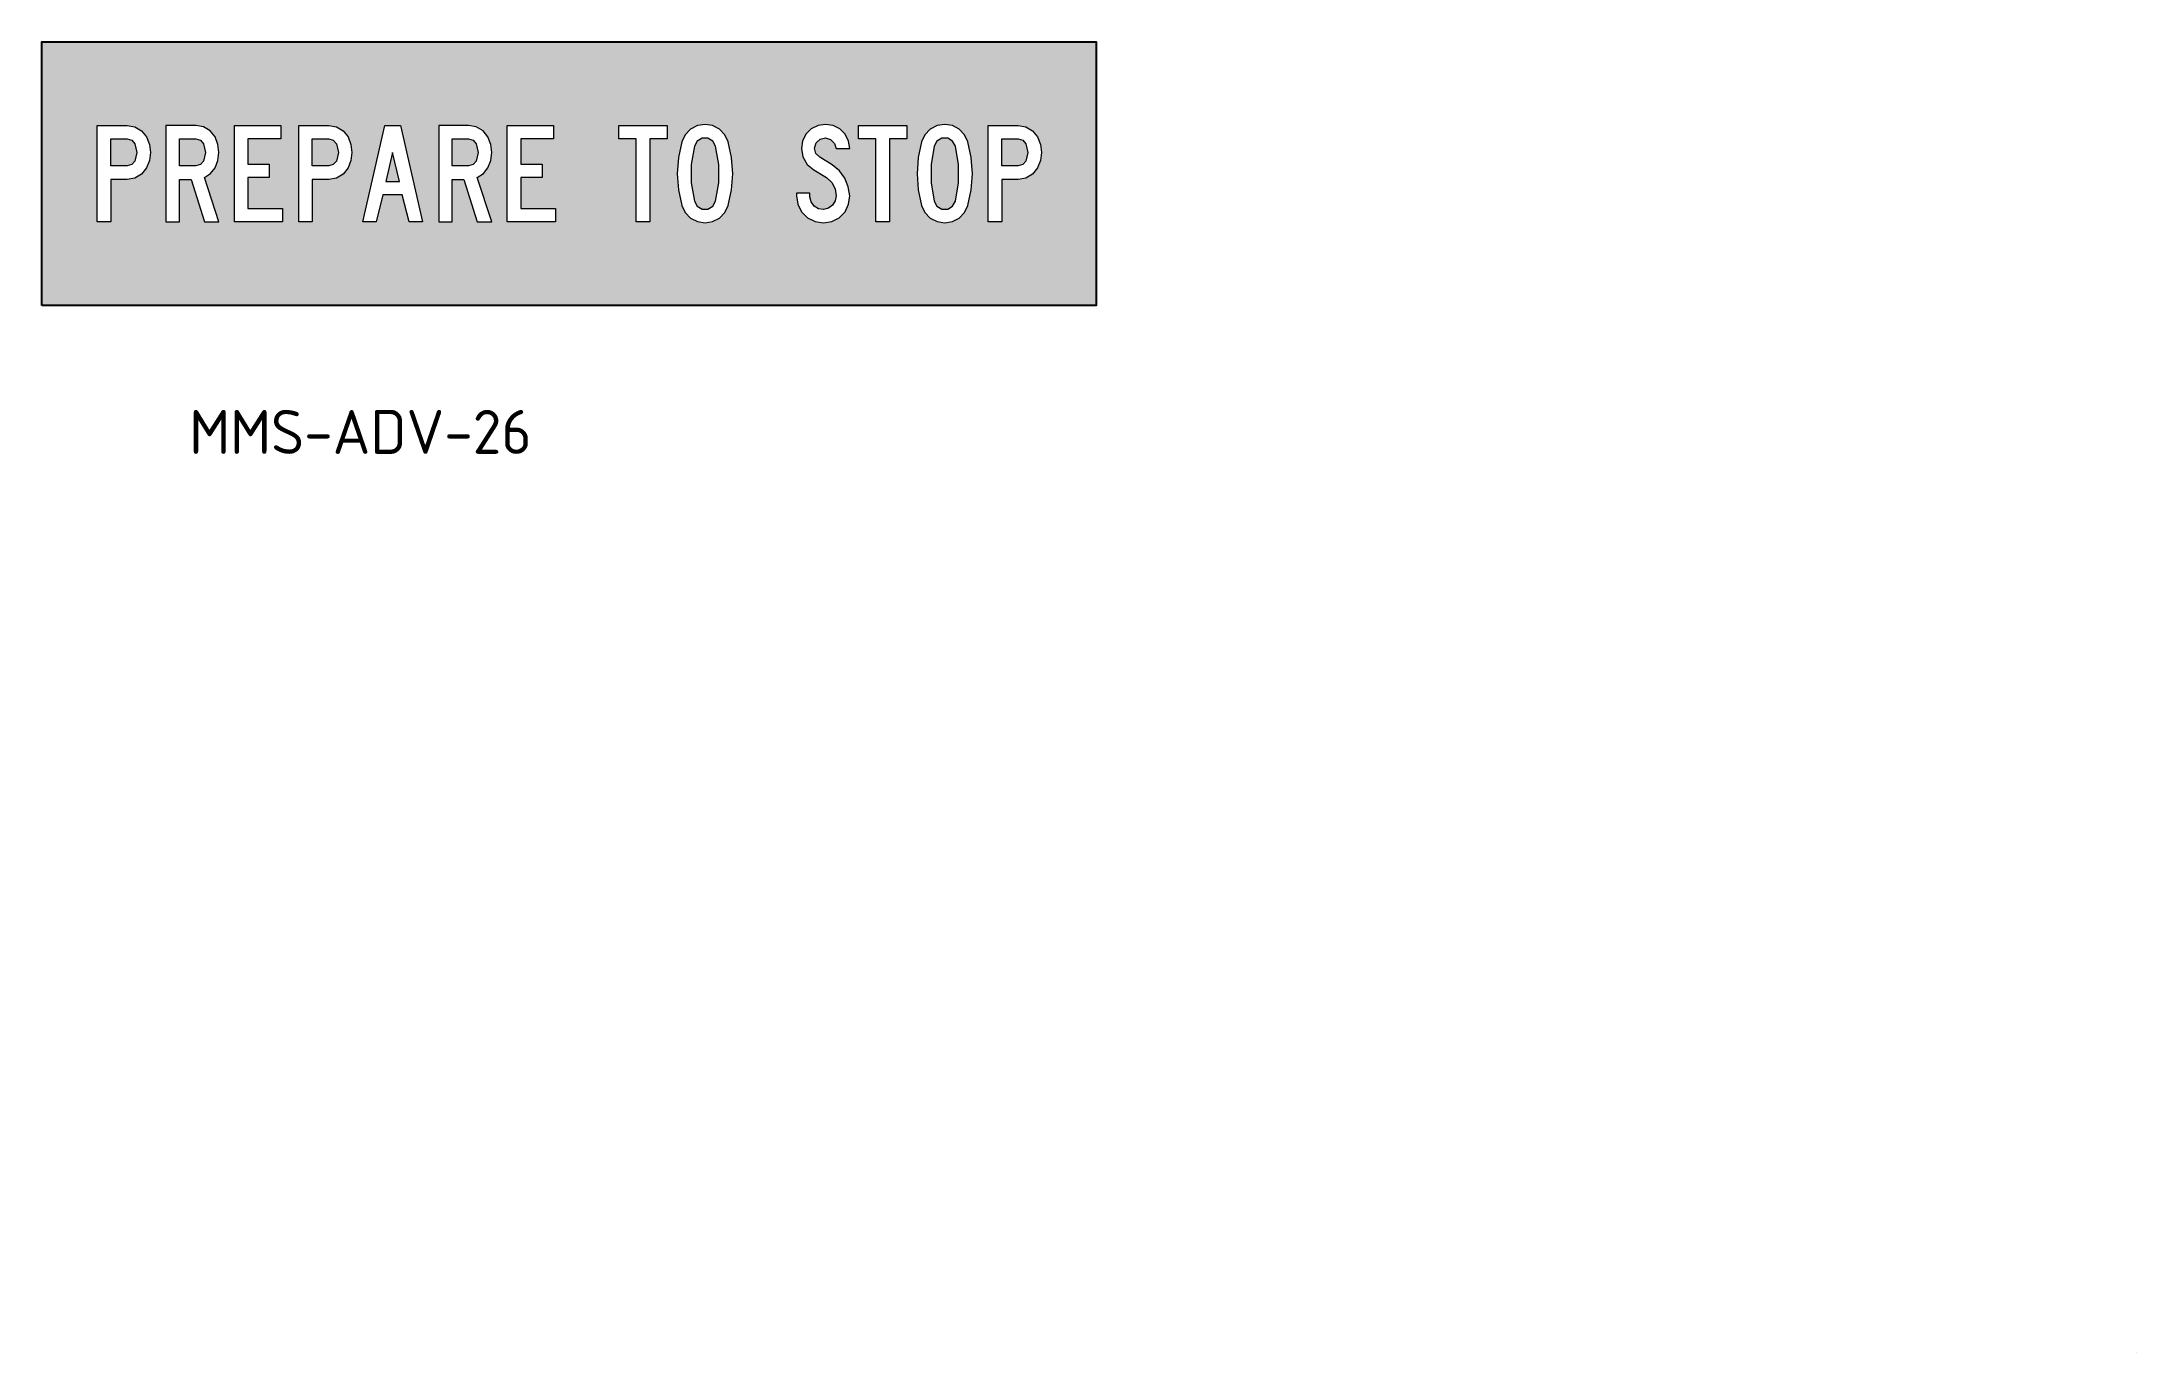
# Model space of a CAD drawing. Extents: x 121 to 359, y 73 to 222.
import ezdxf

# ---------------------------------------------------------------- set-up
doc = ezdxf.new("R2010")
doc.units = 0
for name, color, linetype in [('L25', 1, 'CONTINUOUS'), ('red', 10, 'CONTINUOUS'), ('TBLK18', 4, 'CONTINUOUS')]:
    doc.layers.add(name, color=color, linetype=linetype)
doc.styles.add('ISO', font='iso3098b.shx')

msp = doc.modelspace()

# ---------------------------------------------------------------- hatches: boundary and pattern name
at = {"layer": 'red'}
h = msp.add_hatch(color=256, dxfattribs=at)
h.paths.add_polyline_path([(120.94, 192.37), (120.94, 222.37), (240.94, 222.37), (240.94, 192.37)])
h.paths.add_polyline_path([(173.9, 201.87), (173.9, 212.87), (179.18, 212.87), (179.18, 211.33), (175.44, 211.33), (175.44, 208.47), (177.86, 208.47), (177.86, 206.93), (175.44, 206.93), (175.44, 203.41), (179.4, 203.41), (179.4, 201.87)], flags=16)
h.paths.add_polyline_path([(157.45, 201.87), (159.97, 212.87), (161.74, 212.87), (164.27, 201.87), (162.72, 201.87), (161.95, 204.95), (159.76, 204.95), (158.99, 201.87)], flags=16)
h.paths.add_polyline_path([(142.85, 201.87), (142.85, 212.87), (148.12, 212.87), (148.12, 211.33), (144.39, 211.33), (144.39, 208.47), (146.81, 208.47), (146.81, 206.93), (144.39, 206.93), (144.39, 203.41), (148.34, 203.41), (148.34, 201.87)], flags=16)
h.paths.add_polyline_path([(199.05, 203.74), (199.43, 205.54), (199.56, 207.37), (199.43, 209.2), (199.05, 211), (198.67, 211.8), (198.06, 212.43), (197.28, 212.84), (196.41, 212.97), (195.54, 212.84), (194.76, 212.43), (194.15, 211.8), (193.77, 211), (193.39, 209.2), (193.26, 207.37), (193.39, 205.54), (193.77, 203.74), (194.15, 202.95), (194.76, 202.32), (195.54, 201.91), (196.41, 201.77), (197.28, 201.91), (198.06, 202.32), (198.67, 202.95)], flags=16)
h.paths.add_polyline_path([(197.62, 204.23), (197.97, 206.32), (197.97, 208.43), (197.62, 210.5), (197.3, 211.07), (196.73, 211.4), (196.09, 211.4), (195.52, 211.07), (195.2, 210.5), (194.85, 208.43), (194.85, 206.32), (195.2, 204.23), (195.52, 203.67), (196.09, 203.34), (196.73, 203.34), (197.3, 203.67)], flags=0)
h.paths.add_polyline_path([(188.58, 201.87), (188.58, 211.33), (186.6, 211.33), (186.6, 212.87), (192.1, 212.87), (192.1, 211.33), (190.12, 211.33), (190.12, 201.87)], flags=16)
h.paths.add_polyline_path([(226.34, 203.74), (226.72, 205.54), (226.85, 207.37), (226.72, 209.2), (226.34, 211), (225.96, 211.8), (225.35, 212.43), (224.57, 212.84), (223.7, 212.97), (222.83, 212.84), (222.05, 212.43), (221.44, 211.8), (221.06, 211), (220.68, 209.2), (220.55, 207.37), (220.68, 205.54), (221.06, 203.74), (221.44, 202.95), (222.05, 202.32), (222.83, 201.91), (223.7, 201.77), (224.57, 201.91), (225.35, 202.32), (225.96, 202.95)], flags=16)
h.paths.add_polyline_path([(224.91, 204.23), (225.26, 206.32), (225.26, 208.43), (224.91, 210.5), (224.59, 211.07), (224.03, 211.4), (223.38, 211.4), (222.81, 211.07), (222.49, 210.5), (222.14, 208.43), (222.14, 206.32), (222.49, 204.23), (222.81, 203.67), (223.38, 203.34), (224.03, 203.34), (224.59, 203.67)], flags=0)
h.paths.add_polyline_path([(215.87, 201.87), (215.87, 211.33), (213.89, 211.33), (213.89, 212.87), (219.39, 212.87), (219.39, 211.33), (217.41, 211.33), (217.41, 201.87)], flags=16)
h.paths.add_polyline_path([(130.65, 208.25), (128.78, 208.25), (128.78, 211.33), (130.65, 211.33), (131.17, 211.18), (131.53, 210.78), (131.76, 209.79), (131.53, 208.8), (131.17, 208.4)], flags=0)
h.paths.add_polyline_path([(127.24, 201.87), (127.24, 212.87), (130.65, 212.87), (131.53, 212.71), (132.29, 212.25), (132.85, 211.55), (133.18, 210.7), (133.29, 209.79), (133.18, 208.88), (132.85, 208.03), (132.29, 207.33), (131.53, 206.87), (130.65, 206.71), (128.78, 206.71), (128.78, 201.87)], flags=16)
h.paths.add_polyline_path([(138.45, 208.25), (136.58, 208.25), (136.58, 211.33), (138.45, 211.33), (138.97, 211.18), (139.34, 210.78), (139.56, 209.79), (139.34, 208.8), (138.97, 208.4)], flags=0)
h.paths.add_polyline_path([(140.65, 208.03), (140.98, 208.88), (141.09, 209.79), (140.98, 210.7), (140.65, 211.55), (140.1, 212.25), (139.33, 212.71), (138.45, 212.87), (135.05, 212.87), (135.05, 201.87), (136.58, 201.87), (136.58, 206.71), (137.91, 206.71), (139.44, 201.87), (141.09, 201.87), (139.44, 206.93), (140.14, 207.38)], flags=16)
h.paths.add_polyline_path([(153.58, 208.25), (151.71, 208.25), (151.71, 211.33), (153.58, 211.33), (154.1, 211.18), (154.46, 210.78), (154.69, 209.79), (154.46, 208.8), (154.1, 208.4)], flags=0)
h.paths.add_polyline_path([(150.17, 201.87), (150.17, 212.87), (153.58, 212.87), (154.46, 212.71), (155.22, 212.25), (155.78, 211.55), (156.11, 210.7), (156.22, 209.79), (156.11, 208.88), (155.78, 208.03), (155.22, 207.33), (154.46, 206.87), (153.58, 206.71), (151.71, 206.71), (151.71, 201.87)], flags=16)
h.paths.add_polyline_path([(160.86, 209.79), (160.09, 206.49), (161.63, 206.49)], flags=0)
h.paths.add_polyline_path([(169.5, 208.25), (167.64, 208.25), (167.64, 211.33), (169.5, 211.33), (170.02, 211.18), (170.38, 210.78), (170.61, 209.79), (170.38, 208.8), (170.02, 208.4)], flags=0)
h.paths.add_polyline_path([(171.7, 211.55), (171.15, 212.25), (170.38, 212.71), (169.5, 212.87), (166.1, 212.87), (166.1, 201.87), (167.64, 201.87), (167.64, 206.71), (168.95, 206.71), (170.49, 201.87), (172.14, 201.87), (170.49, 206.93), (171.19, 207.38), (171.7, 208.03), (172.03, 208.88), (172.15, 209.79), (172.03, 210.7)], flags=16)
h.paths.add_polyline_path([(210.13, 211.44), (210.71, 211.26), (211.15, 210.82), (211.33, 210.23), (212.88, 210.23), (212.74, 211.08), (212.35, 211.85), (211.74, 212.46), (210.98, 212.85), (210.13, 212.98), (209.28, 212.85), (208.51, 212.46), (207.9, 211.85), (207.51, 211.08), (207.38, 210.23), (207.55, 209.27), (208.04, 208.43), (208.81, 207.81), (210.24, 206.93), (210.83, 206.37), (211.21, 205.65), (211.33, 204.84), (211.23, 204.28), (210.92, 203.79), (210.46, 203.45), (209.91, 203.3), (209.32, 203.37), (208.82, 203.68), (208.48, 204.16), (208.36, 204.73), (208.36, 205.17), (206.83, 205.17), (206.83, 204.84), (206.97, 203.89), (207.41, 203.02), (208.09, 202.35), (208.95, 201.91), (209.91, 201.76), (210.84, 201.91), (211.69, 202.35), (212.35, 203.04), (212.75, 203.9), (212.88, 204.84), (212.72, 205.88), (212.31, 206.84), (211.7, 207.69), (210.9, 208.36), (209.47, 209.24), (209.03, 209.68), (208.87, 210.29), (209.05, 210.89), (209.51, 211.31)], flags=16)
h.paths.add_polyline_path([(228.65, 201.87), (228.65, 212.87), (232.05, 212.87), (232.93, 212.71), (233.7, 212.25), (234.25, 211.55), (234.58, 210.7), (234.69, 209.79), (234.58, 208.88), (234.25, 208.03), (233.7, 207.33), (232.93, 206.87), (232.05, 206.71), (230.18, 206.71), (230.18, 201.87)], flags=16)
h.paths.add_polyline_path([(232.05, 208.25), (230.18, 208.25), (230.18, 211.33), (232.05, 211.33), (232.57, 211.18), (232.93, 210.78), (233.16, 209.79), (232.93, 208.8), (232.57, 208.4)], flags=0)
at = {"layer": 'TBLK18', "linetype": 'Continuous', "lineweight": 0}
h = msp.add_hatch(color=256, dxfattribs=at)
edge = h.paths.add_edge_path()
edge.add_spline(control_points=[(359.34, 73.22), (359.34, 73.22), (359.34, 73.22), (359.34, 73.21), (359.34, 73.21), (359.34, 73.2), (359.34, 73.2), (359.34, 73.19), (359.34, 73.19), (359.34, 73.18), (359.34, 73.18), (359.34, 73.17), (359.34, 73.16), (359.34, 73.16), (359.34, 73.15), (359.34, 73.15), (359.34, 73.14), (359.34, 73.14), (359.35, 73.14), (359.35, 73.14), (359.35, 73.14), (359.36, 73.13), (359.36, 73.13), (359.36, 73.13), (359.37, 73.13), (359.37, 73.13), (359.38, 73.13), (359.38, 73.13), (359.38, 73.13), (359.39, 73.13), (359.39, 73.13), (359.39, 73.13), (359.4, 73.13), (359.41, 73.13), (359.4, 73.13), (359.39, 73.14), (359.39, 73.14), (359.38, 73.15), (359.38, 73.16), (359.38, 73.16), (359.37, 73.17), (359.37, 73.17), (359.36, 73.18), (359.36, 73.19), (359.36, 73.19), (359.35, 73.2), (359.35, 73.21), (359.35, 73.21), (359.35, 73.22), (359.35, 73.22), (359.34, 73.22)], knot_values=[0, 0, 0, 0, 0.054791, 0.109654, 0.164445, 0.219309, 0.2741, 0.328964, 0.383755, 0.438619, 0.49341, 0.548273, 0.603065, 0.657928, 0.71272, 0.767583, 0.822422, 0.877285, 0.915081, 0.952877, 0.990673, 1.02841, 1.066205, 1.103978, 1.141774, 1.179511, 1.217306, 1.255102, 1.292898, 1.330635, 1.368431, 1.406164, 1.44396, 1.481697, 1.557116, 1.631571, 1.705158, 1.777977, 1.850139, 1.921715, 1.992768, 2.063376, 2.133612, 2.203535, 2.273205, 2.342659, 2.411987, 2.481144, 2.550218, 2.619224, 2.619224, 2.619224, 2.619224], degree=3, periodic=0)
h = msp.add_hatch(color=256, dxfattribs=at)
edge = h.paths.add_edge_path()
edge.add_spline(control_points=[(359.34, 73.22), (359.34, 73.22), (359.34, 73.22), (359.34, 73.21), (359.34, 73.21), (359.34, 73.2), (359.34, 73.2), (359.34, 73.19), (359.34, 73.19), (359.34, 73.18), (359.34, 73.18), (359.34, 73.17), (359.34, 73.16), (359.34, 73.16), (359.34, 73.15), (359.34, 73.15), (359.34, 73.14), (359.34, 73.14), (359.35, 73.14), (359.35, 73.14), (359.35, 73.14), (359.36, 73.13), (359.36, 73.13), (359.36, 73.13), (359.37, 73.13), (359.37, 73.13), (359.38, 73.13), (359.38, 73.13), (359.38, 73.13), (359.39, 73.13), (359.39, 73.13), (359.39, 73.13), (359.4, 73.13), (359.41, 73.13), (359.4, 73.13), (359.39, 73.14), (359.39, 73.14), (359.38, 73.15), (359.38, 73.16), (359.38, 73.16), (359.37, 73.17), (359.37, 73.17), (359.36, 73.18), (359.36, 73.19), (359.36, 73.19), (359.35, 73.2), (359.35, 73.21), (359.35, 73.21), (359.35, 73.22), (359.35, 73.22), (359.34, 73.22)], knot_values=[0, 0, 0, 0, 0.054791, 0.109654, 0.164445, 0.219309, 0.2741, 0.328964, 0.383755, 0.438619, 0.49341, 0.548273, 0.603065, 0.657928, 0.71272, 0.767583, 0.822422, 0.877285, 0.915081, 0.952877, 0.990673, 1.02841, 1.066205, 1.103978, 1.141774, 1.179511, 1.217306, 1.255102, 1.292898, 1.330635, 1.368431, 1.406164, 1.44396, 1.481697, 1.557116, 1.631571, 1.705158, 1.777977, 1.850139, 1.921715, 1.992768, 2.063376, 2.133612, 2.203535, 2.273205, 2.342659, 2.411987, 2.481144, 2.550218, 2.619224, 2.619224, 2.619224, 2.619224], degree=3, periodic=0)
h = msp.add_hatch(color=256, dxfattribs=at)
edge = h.paths.add_edge_path()
edge.add_spline(control_points=[(359.34, 73.22), (359.34, 73.22), (359.34, 73.22), (359.34, 73.21), (359.34, 73.21), (359.34, 73.2), (359.34, 73.2), (359.34, 73.19), (359.34, 73.19), (359.34, 73.18), (359.34, 73.18), (359.34, 73.17), (359.34, 73.16), (359.34, 73.16), (359.34, 73.15), (359.34, 73.15), (359.34, 73.14), (359.34, 73.14), (359.35, 73.14), (359.35, 73.14), (359.35, 73.14), (359.36, 73.13), (359.36, 73.13), (359.36, 73.13), (359.37, 73.13), (359.37, 73.13), (359.38, 73.13), (359.38, 73.13), (359.38, 73.13), (359.39, 73.13), (359.39, 73.13), (359.39, 73.13), (359.4, 73.13), (359.41, 73.13), (359.4, 73.13), (359.39, 73.14), (359.39, 73.14), (359.38, 73.15), (359.38, 73.16), (359.38, 73.16), (359.37, 73.17), (359.37, 73.17), (359.36, 73.18), (359.36, 73.19), (359.36, 73.19), (359.35, 73.2), (359.35, 73.21), (359.35, 73.21), (359.35, 73.22), (359.35, 73.22), (359.34, 73.22)], knot_values=[0, 0, 0, 0, 0.054791, 0.109654, 0.164445, 0.219309, 0.2741, 0.328964, 0.383755, 0.438619, 0.49341, 0.548273, 0.603065, 0.657928, 0.71272, 0.767583, 0.822422, 0.877285, 0.915081, 0.952877, 0.990673, 1.02841, 1.066205, 1.103978, 1.141774, 1.179511, 1.217306, 1.255102, 1.292898, 1.330635, 1.368431, 1.406164, 1.44396, 1.481697, 1.557116, 1.631571, 1.705158, 1.777977, 1.850139, 1.921715, 1.992768, 2.063376, 2.133612, 2.203535, 2.273205, 2.342659, 2.411987, 2.481144, 2.550218, 2.619224, 2.619224, 2.619224, 2.619224], degree=3, periodic=0)
h = msp.add_hatch(color=256, dxfattribs=at)
edge = h.paths.add_edge_path()
edge.add_spline(control_points=[(359.34, 73.22), (359.34, 73.22), (359.34, 73.22), (359.34, 73.21), (359.34, 73.21), (359.34, 73.2), (359.34, 73.2), (359.34, 73.19), (359.34, 73.19), (359.34, 73.18), (359.34, 73.18), (359.34, 73.17), (359.34, 73.16), (359.34, 73.16), (359.34, 73.15), (359.34, 73.15), (359.34, 73.14), (359.34, 73.14), (359.35, 73.14), (359.35, 73.14), (359.35, 73.14), (359.36, 73.13), (359.36, 73.13), (359.36, 73.13), (359.37, 73.13), (359.37, 73.13), (359.38, 73.13), (359.38, 73.13), (359.38, 73.13), (359.39, 73.13), (359.39, 73.13), (359.39, 73.13), (359.4, 73.13), (359.41, 73.13), (359.4, 73.13), (359.39, 73.14), (359.39, 73.14), (359.38, 73.15), (359.38, 73.16), (359.38, 73.16), (359.37, 73.17), (359.37, 73.17), (359.36, 73.18), (359.36, 73.19), (359.36, 73.19), (359.35, 73.2), (359.35, 73.21), (359.35, 73.21), (359.35, 73.22), (359.35, 73.22), (359.34, 73.22)], knot_values=[0, 0, 0, 0, 0.054791, 0.109654, 0.164445, 0.219309, 0.2741, 0.328964, 0.383755, 0.438619, 0.49341, 0.548273, 0.603065, 0.657928, 0.71272, 0.767583, 0.822422, 0.877285, 0.915081, 0.952877, 0.990673, 1.02841, 1.066205, 1.103978, 1.141774, 1.179511, 1.217306, 1.255102, 1.292898, 1.330635, 1.368431, 1.406164, 1.44396, 1.481697, 1.557116, 1.631571, 1.705158, 1.777977, 1.850139, 1.921715, 1.992768, 2.063376, 2.133612, 2.203535, 2.273205, 2.342659, 2.411987, 2.481144, 2.550218, 2.619224, 2.619224, 2.619224, 2.619224], degree=3, periodic=0)
h = msp.add_hatch(color=256, dxfattribs=at)
edge = h.paths.add_edge_path()
edge.add_spline(control_points=[(359.34, 73.22), (359.34, 73.22), (359.34, 73.22), (359.34, 73.21), (359.34, 73.21), (359.34, 73.2), (359.34, 73.2), (359.34, 73.19), (359.34, 73.19), (359.34, 73.18), (359.34, 73.18), (359.34, 73.17), (359.34, 73.16), (359.34, 73.16), (359.34, 73.15), (359.34, 73.15), (359.34, 73.14), (359.34, 73.14), (359.35, 73.14), (359.35, 73.14), (359.35, 73.14), (359.36, 73.13), (359.36, 73.13), (359.36, 73.13), (359.37, 73.13), (359.37, 73.13), (359.38, 73.13), (359.38, 73.13), (359.38, 73.13), (359.39, 73.13), (359.39, 73.13), (359.39, 73.13), (359.4, 73.13), (359.41, 73.13), (359.4, 73.13), (359.39, 73.14), (359.39, 73.14), (359.38, 73.15), (359.38, 73.16), (359.38, 73.16), (359.37, 73.17), (359.37, 73.17), (359.36, 73.18), (359.36, 73.19), (359.36, 73.19), (359.35, 73.2), (359.35, 73.21), (359.35, 73.21), (359.35, 73.22), (359.35, 73.22), (359.34, 73.22)], knot_values=[0, 0, 0, 0, 0.054791, 0.109654, 0.164445, 0.219309, 0.2741, 0.328964, 0.383755, 0.438619, 0.49341, 0.548273, 0.603065, 0.657928, 0.71272, 0.767583, 0.822422, 0.877285, 0.915081, 0.952877, 0.990673, 1.02841, 1.066205, 1.103978, 1.141774, 1.179511, 1.217306, 1.255102, 1.292898, 1.330635, 1.368431, 1.406164, 1.44396, 1.481697, 1.557116, 1.631571, 1.705158, 1.777977, 1.850139, 1.921715, 1.992768, 2.063376, 2.133612, 2.203535, 2.273205, 2.342659, 2.411987, 2.481144, 2.550218, 2.619224, 2.619224, 2.619224, 2.619224], degree=3, periodic=0)
h = msp.add_hatch(color=256, dxfattribs=at)
edge = h.paths.add_edge_path()
edge.add_spline(control_points=[(359.34, 73.22), (359.34, 73.22), (359.34, 73.22), (359.34, 73.21), (359.34, 73.21), (359.34, 73.2), (359.34, 73.2), (359.34, 73.19), (359.34, 73.19), (359.34, 73.18), (359.34, 73.18), (359.34, 73.17), (359.34, 73.16), (359.34, 73.16), (359.34, 73.15), (359.34, 73.15), (359.34, 73.14), (359.34, 73.14), (359.35, 73.14), (359.35, 73.14), (359.35, 73.14), (359.36, 73.13), (359.36, 73.13), (359.36, 73.13), (359.37, 73.13), (359.37, 73.13), (359.38, 73.13), (359.38, 73.13), (359.38, 73.13), (359.39, 73.13), (359.39, 73.13), (359.39, 73.13), (359.4, 73.13), (359.41, 73.13), (359.4, 73.13), (359.39, 73.14), (359.39, 73.14), (359.38, 73.15), (359.38, 73.16), (359.38, 73.16), (359.37, 73.17), (359.37, 73.17), (359.36, 73.18), (359.36, 73.19), (359.36, 73.19), (359.35, 73.2), (359.35, 73.21), (359.35, 73.21), (359.35, 73.22), (359.35, 73.22), (359.34, 73.22)], knot_values=[0, 0, 0, 0, 0.054791, 0.109654, 0.164445, 0.219309, 0.2741, 0.328964, 0.383755, 0.438619, 0.49341, 0.548273, 0.603065, 0.657928, 0.71272, 0.767583, 0.822422, 0.877285, 0.915081, 0.952877, 0.990673, 1.02841, 1.066205, 1.103978, 1.141774, 1.179511, 1.217306, 1.255102, 1.292898, 1.330635, 1.368431, 1.406164, 1.44396, 1.481697, 1.557116, 1.631571, 1.705158, 1.777977, 1.850139, 1.921715, 1.992768, 2.063376, 2.133612, 2.203535, 2.273205, 2.342659, 2.411987, 2.481144, 2.550218, 2.619224, 2.619224, 2.619224, 2.619224], degree=3, periodic=0)
h = msp.add_hatch(color=256, dxfattribs=at)
edge = h.paths.add_edge_path()
edge.add_spline(control_points=[(359.34, 73.22), (359.34, 73.22), (359.34, 73.22), (359.34, 73.21), (359.34, 73.21), (359.34, 73.2), (359.34, 73.2), (359.34, 73.19), (359.34, 73.19), (359.34, 73.18), (359.34, 73.18), (359.34, 73.17), (359.34, 73.16), (359.34, 73.16), (359.34, 73.15), (359.34, 73.15), (359.34, 73.14), (359.34, 73.14), (359.35, 73.14), (359.35, 73.14), (359.35, 73.14), (359.36, 73.13), (359.36, 73.13), (359.36, 73.13), (359.37, 73.13), (359.37, 73.13), (359.38, 73.13), (359.38, 73.13), (359.38, 73.13), (359.39, 73.13), (359.39, 73.13), (359.39, 73.13), (359.4, 73.13), (359.41, 73.13), (359.4, 73.13), (359.39, 73.14), (359.39, 73.14), (359.38, 73.15), (359.38, 73.16), (359.38, 73.16), (359.37, 73.17), (359.37, 73.17), (359.36, 73.18), (359.36, 73.19), (359.36, 73.19), (359.35, 73.2), (359.35, 73.21), (359.35, 73.21), (359.35, 73.22), (359.35, 73.22), (359.34, 73.22)], knot_values=[0, 0, 0, 0, 0.054791, 0.109654, 0.164445, 0.219309, 0.2741, 0.328964, 0.383755, 0.438619, 0.49341, 0.548273, 0.603065, 0.657928, 0.71272, 0.767583, 0.822422, 0.877285, 0.915081, 0.952877, 0.990673, 1.02841, 1.066205, 1.103978, 1.141774, 1.179511, 1.217306, 1.255102, 1.292898, 1.330635, 1.368431, 1.406164, 1.44396, 1.481697, 1.557116, 1.631571, 1.705158, 1.777977, 1.850139, 1.921715, 1.992768, 2.063376, 2.133612, 2.203535, 2.273205, 2.342659, 2.411987, 2.481144, 2.550218, 2.619224, 2.619224, 2.619224, 2.619224], degree=3, periodic=0)
h = msp.add_hatch(color=256, dxfattribs=at)
edge = h.paths.add_edge_path()
edge.add_spline(control_points=[(359.34, 73.22), (359.34, 73.22), (359.34, 73.22), (359.34, 73.21), (359.34, 73.21), (359.34, 73.2), (359.34, 73.2), (359.34, 73.19), (359.34, 73.19), (359.34, 73.18), (359.34, 73.18), (359.34, 73.17), (359.34, 73.16), (359.34, 73.16), (359.34, 73.15), (359.34, 73.15), (359.34, 73.14), (359.34, 73.14), (359.35, 73.14), (359.35, 73.14), (359.35, 73.14), (359.36, 73.13), (359.36, 73.13), (359.36, 73.13), (359.37, 73.13), (359.37, 73.13), (359.38, 73.13), (359.38, 73.13), (359.38, 73.13), (359.39, 73.13), (359.39, 73.13), (359.39, 73.13), (359.4, 73.13), (359.41, 73.13), (359.4, 73.13), (359.39, 73.14), (359.39, 73.14), (359.38, 73.15), (359.38, 73.16), (359.38, 73.16), (359.37, 73.17), (359.37, 73.17), (359.36, 73.18), (359.36, 73.19), (359.36, 73.19), (359.35, 73.2), (359.35, 73.21), (359.35, 73.21), (359.35, 73.22), (359.35, 73.22), (359.34, 73.22)], knot_values=[0, 0, 0, 0, 0.054791, 0.109654, 0.164445, 0.219309, 0.2741, 0.328964, 0.383755, 0.438619, 0.49341, 0.548273, 0.603065, 0.657928, 0.71272, 0.767583, 0.822422, 0.877285, 0.915081, 0.952877, 0.990673, 1.02841, 1.066205, 1.103978, 1.141774, 1.179511, 1.217306, 1.255102, 1.292898, 1.330635, 1.368431, 1.406164, 1.44396, 1.481697, 1.557116, 1.631571, 1.705158, 1.777977, 1.850139, 1.921715, 1.992768, 2.063376, 2.133612, 2.203535, 2.273205, 2.342659, 2.411987, 2.481144, 2.550218, 2.619224, 2.619224, 2.619224, 2.619224], degree=3, periodic=0)

# ---------------------------------------------------------------- linework, layer by layer
at = {"layer": 'L25'}
msp.add_lwpolyline([(120.94, 192.37), (120.94, 222.37), (240.94, 222.37), (240.94, 192.37)], close=True, dxfattribs=at)
at = {"layer": 'red', "lineweight": 0}
for points in [[(127.24, 201.87), (127.24, 212.87), (130.65, 212.87), (131.53, 212.71), (132.29, 212.25), (132.85, 211.55), (133.18, 210.7), (133.29, 209.79), (133.18, 208.88), (132.85, 208.03), (132.29, 207.33), (131.53, 206.87), (130.65, 206.71), (128.78, 206.71), (128.78, 201.87)], [(140.65, 208.03), (140.98, 208.88), (141.09, 209.79), (140.98, 210.7), (140.65, 211.55), (140.1, 212.25), (139.33, 212.71), (138.45, 212.87), (135.05, 212.87), (135.05, 201.87), (136.58, 201.87), (136.58, 206.71), (137.91, 206.71), (139.44, 201.87), (141.09, 201.87), (139.44, 206.93), (140.14, 207.38)], [(142.85, 201.87), (142.85, 212.87), (148.12, 212.87), (148.12, 211.33), (144.39, 211.33), (144.39, 208.47), (146.81, 208.47), (146.81, 206.93), (144.39, 206.93), (144.39, 203.41), (148.34, 203.41), (148.34, 201.87), (142.85, 201.87)], [(150.17, 201.87), (150.17, 212.87), (153.58, 212.87), (154.46, 212.71), (155.22, 212.25), (155.78, 211.55), (156.11, 210.7), (156.22, 209.79), (156.11, 208.88), (155.78, 208.03), (155.22, 207.33), (154.46, 206.87), (153.58, 206.71), (151.71, 206.71), (151.71, 201.87)], [(157.45, 201.87), (159.97, 212.87), (161.74, 212.87), (164.27, 201.87), (162.72, 201.87), (161.95, 204.95), (159.76, 204.95), (158.99, 201.87), (157.45, 201.87)], [(171.7, 211.55), (171.15, 212.25), (170.38, 212.71), (169.5, 212.87), (166.1, 212.87), (166.1, 201.87), (167.64, 201.87), (167.64, 206.71), (168.95, 206.71), (170.49, 201.87), (172.14, 201.87), (170.49, 206.93), (171.19, 207.38), (171.7, 208.03), (172.03, 208.88), (172.15, 209.79), (172.03, 210.7)], [(173.9, 201.87), (173.9, 212.87), (179.18, 212.87), (179.18, 211.33), (175.44, 211.33), (175.44, 208.47), (177.86, 208.47), (177.86, 206.93), (175.44, 206.93), (175.44, 203.41), (179.4, 203.41), (179.4, 201.87), (173.9, 201.87)], [(188.58, 201.87), (188.58, 211.33), (186.6, 211.33), (186.6, 212.87), (192.1, 212.87), (192.1, 211.33), (190.12, 211.33), (190.12, 201.87), (188.58, 201.87)], [(199.05, 203.74), (199.43, 205.54), (199.56, 207.37), (199.43, 209.2), (199.05, 211), (198.67, 211.8), (198.06, 212.43), (197.28, 212.84), (196.41, 212.97), (195.54, 212.84), (194.76, 212.43), (194.15, 211.8), (193.77, 211), (193.39, 209.2), (193.26, 207.37), (193.39, 205.54), (193.77, 203.74), (194.15, 202.95), (194.76, 202.32), (195.54, 201.91), (196.41, 201.77), (197.28, 201.91), (198.06, 202.32), (198.67, 202.95), (199.05, 203.74)], [(210.13, 211.44), (210.71, 211.26), (211.15, 210.82), (211.33, 210.23), (212.88, 210.23), (212.74, 211.08), (212.35, 211.85), (211.74, 212.46), (210.98, 212.85), (210.13, 212.98), (209.28, 212.85), (208.51, 212.46), (207.9, 211.85), (207.51, 211.08), (207.38, 210.23), (207.55, 209.27), (208.04, 208.43), (208.81, 207.81), (210.24, 206.93), (210.83, 206.37), (211.21, 205.65), (211.33, 204.84), (211.23, 204.28), (210.92, 203.79), (210.46, 203.45), (209.91, 203.3), (209.32, 203.37), (208.82, 203.68), (208.48, 204.16), (208.36, 204.73), (208.36, 205.17), (206.83, 205.17), (206.83, 204.84), (206.97, 203.89), (207.41, 203.02), (208.09, 202.35), (208.95, 201.91), (209.91, 201.76), (210.84, 201.91), (211.69, 202.35), (212.35, 203.04), (212.75, 203.9), (212.88, 204.84), (212.72, 205.88), (212.31, 206.84), (211.7, 207.69), (210.9, 208.36), (209.47, 209.24), (209.03, 209.68), (208.87, 210.29), (209.05, 210.89), (209.51, 211.31)], [(215.87, 201.87), (215.87, 211.33), (213.89, 211.33), (213.89, 212.87), (219.39, 212.87), (219.39, 211.33), (217.41, 211.33), (217.41, 201.87), (215.87, 201.87)], [(226.34, 203.74), (226.72, 205.54), (226.85, 207.37), (226.72, 209.2), (226.34, 211), (225.96, 211.8), (225.35, 212.43), (224.57, 212.84), (223.7, 212.97), (222.83, 212.84), (222.05, 212.43), (221.44, 211.8), (221.06, 211), (220.68, 209.2), (220.55, 207.37), (220.68, 205.54), (221.06, 203.74), (221.44, 202.95), (222.05, 202.32), (222.83, 201.91), (223.7, 201.77), (224.57, 201.91), (225.35, 202.32), (225.96, 202.95), (226.34, 203.74)], [(228.65, 201.87), (228.65, 212.87), (232.05, 212.87), (232.93, 212.71), (233.7, 212.25), (234.25, 211.55), (234.58, 210.7), (234.69, 209.79), (234.58, 208.88), (234.25, 208.03), (233.7, 207.33), (232.93, 206.87), (232.05, 206.71), (230.18, 206.71), (230.18, 201.87)], [(130.65, 208.25), (128.78, 208.25), (128.78, 211.33), (130.65, 211.33), (131.17, 211.18), (131.53, 210.78), (131.76, 209.79), (131.53, 208.8), (131.17, 208.4)], [(138.45, 208.25), (136.58, 208.25), (136.58, 211.33), (138.45, 211.33), (138.97, 211.18), (139.34, 210.78), (139.56, 209.79), (139.34, 208.8), (138.97, 208.4)], [(153.58, 208.25), (151.71, 208.25), (151.71, 211.33), (153.58, 211.33), (154.1, 211.18), (154.46, 210.78), (154.69, 209.79), (154.46, 208.8), (154.1, 208.4)], [(169.5, 208.25), (167.64, 208.25), (167.64, 211.33), (169.5, 211.33), (170.02, 211.18), (170.38, 210.78), (170.61, 209.79), (170.38, 208.8), (170.02, 208.4)], [(197.62, 204.23), (197.97, 206.32), (197.97, 208.43), (197.62, 210.5), (197.3, 211.07), (196.73, 211.4), (196.09, 211.4), (195.52, 211.07), (195.2, 210.5), (194.85, 208.43), (194.85, 206.32), (195.2, 204.23), (195.52, 203.67), (196.09, 203.34), (196.73, 203.34), (197.3, 203.67), (197.62, 204.23)], [(224.91, 204.23), (225.26, 206.32), (225.26, 208.43), (224.91, 210.5), (224.59, 211.07), (224.03, 211.4), (223.38, 211.4), (222.81, 211.07), (222.49, 210.5), (222.14, 208.43), (222.14, 206.32), (222.49, 204.23), (222.81, 203.67), (223.38, 203.34), (224.03, 203.34), (224.59, 203.67), (224.91, 204.23)], [(232.05, 208.25), (230.18, 208.25), (230.18, 211.33), (232.05, 211.33), (232.57, 211.18), (232.93, 210.78), (233.16, 209.79), (232.93, 208.8), (232.57, 208.4)], [(160.86, 209.79), (160.09, 206.49), (161.63, 206.49)]]:
    msp.add_lwpolyline(points, close=True, dxfattribs=at)

# ---------------------------------------------------------------- texts
at = {"layer": 'red', "insert": (137.71, 180.48), "char_height": 5, "width": 91.8027, "attachment_point": 1, "style": 'ISO'}
msp.add_mtext('{\\C3;MMS-ADV-26}', dxfattribs=at)

doc.saveas('drawing.dxf')
